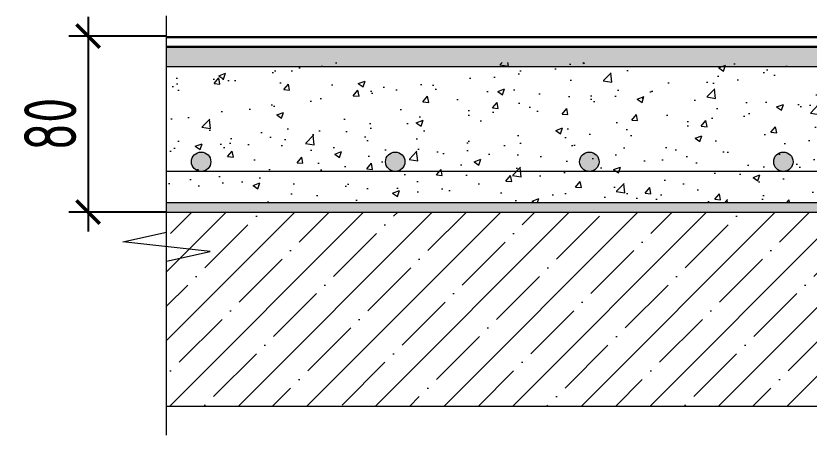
# Model space of a CAD drawing. Header units: millimetres. Extents: x -477324 to 554022, y -132142 to 283081.
# Drawn here: x -471103 to -467015, y 42396 to 44554 of the extents above; entities that cross this region are included whole.
import ezdxf

# ---------------------------------------------------------------- set-up
doc = ezdxf.new("R2010")
doc.units = ezdxf.units.MM
for name, color, linetype in [('АР_Керамогранит', 7, 'Continuous'), ('АР_Перегородки кирпич штрих', 7, 'Continuous'), ('АР_Плита', 220, 'Continuous')]:
    doc.layers.add(name, color=color, linetype=linetype)
doc.layers.add('АР_Тонкие', color=250, linetype='Continuous', lineweight=0)
doc.layers.add('АР_Штриховка', color=252, linetype='Continuous', lineweight=0)
doc.styles.add('ISOCPEUR', font='isocpeur.ttf', dxfattribs={"width": 0.7})
doc.dimstyles.new('R_100', dxfattribs={"dimtxt": 270, "dimasz": 120, "dimexe": 100, "dimexo": 0, "dimgap": 60, "dimtad": 1, "dimdec": 0, "dimrnd": 5, "dimzin": 0, "dimdsep": 46, "dimtxsty": 'ISOCPEUR', "dimblk": 'ARCHTICK', "dimcen": 0, "dimdle": 100, "dimclrd": 256, "dimclre": 256, "dimclrt": 256, "dimadec": 0, "dimazin": 0, "dimtfac": 2, "dimtdec": 0, "dimtofl": 0, "dimtmove": 1, "dimatfit": 3, "dimfxl": 1, "dimtvp": 3, "dimtolj": 1, "dimtzin": 0, "dimarcsym": 0})

# ---------------------------------------------------------------- blocks, each defined once
blk = doc.blocks.new('*U36')
at = {"color": 8}
blk.add_lwpolyline([(0, -6.506), (0, 2.443), (2.25, 2.943), (-2.25, 3.443), (0, 3.943), (0, 15.068)], dxfattribs=at)
blk = doc.blocks.new('Арматура_D-10')
at = {"layer": 'АР_Перегородки кирпич штрих', "transparency": 33554687}
h = blk.add_hatch(color=256, dxfattribs=at)
h.set_gradient(color2=(0, 0, 0), tint=1, name='SPHERICAL')
h.paths.add_polyline_path([(-59078.57, 235102.41, 1), (-59088.57, 235102.41, 1)])
at = {"layer": 'АР_Тонкие'}
blk.add_circle((-59083.57, 235102.41), 5, dxfattribs=at)
blk = doc.blocks.new('_ArchTick')
at = {"color": 0, "linetype": 'ByBlock', "const_width": 0.15}
blk.add_lwpolyline([(-0.5, -0.5), (0.5, 0.5)], dxfattribs=at)
blk = doc.blocks.new('*D77')
at = {"layer": 'АР_Керамогранит', "lineweight": -2, "transparency": 16777216}
for p, q in [((-470730.7, 44549.8), (-470730.7, 43444.1)), ((-470326.7, 44449.8), (-470830.7, 44449.8)), ((-470326.7, 43544.1), (-470830.7, 43544.1))]:
    blk.add_line(p, q, dxfattribs=at)
at = {"layer": 'АР_Керамогранит', "lineweight": -2, "transparency": 16777216, "xscale": 120, "yscale": 120, "zscale": 120}
for p, rotation in [((-470730.7, 44449.8), 90), ((-470730.7, 43544.1), 270)]:
    blk.add_blockref('_ArchTick', p, dxfattribs=dict(at, rotation=rotation))
at = {"layer": 'АР_Керамогранит', "lineweight": 15, "transparency": 16777216, "insert": (-470925.7, 43996.9), "char_height": 270, "attachment_point": 5, "rotation": 90, "style": 'ISOCPEUR'}
blk.add_mtext('\\A1;80', dxfattribs=at)

msp = doc.modelspace()

# ---------------------------------------------------------------- hatches: boundary and pattern name
at = {"layer": 'АР_Перегородки кирпич штрих', "transparency": 33554559}
h = msp.add_hatch(dxfattribs=at)
h.set_pattern_fill('AR-CONC', color=256, scale=0.5, style=0)
h.set_pattern_definition([(50, (128331.515, -1626284.49), (91.0923345, -7.9695428), [9.525, -104.775]), (355, (128331.515, -1626284.49), (-17.6217107, 95.5284226), [7.62, -83.820292]), (100.4514447, (128339.11, -1626285.15), (73.4706235, 87.558876), [8.0950044, -89.0451223]), (46.1842, (128331.51, -1626259.09), (135.5395204, -21.021164), [14.2875, -157.1625]), (96.635558, (128342.81, -1626260.84), (118.702067, 123.713062), [12.142512, -133.567804]), (351.184151, (128331.51, -1626259.09), (118.702067, 123.713062), [11.429984, -125.729866]), (21, (128344.215, -1626265.44), (75.8071956, -51.132599), [9.525, -104.775]), (326, (128344.215, -1626265.44), (30.901014, 92.093983), [7.62, -83.82]), (71.451445, (128350.53, -1626269.7), (106.7082096, 40.9613844), [8.0950044, -89.044969]), (37.5, (128331.515, -1626284.49), (1.5443016, 42.27751944), [0, -82.804, 0, -85.09, 0, -84.1375]), (7.5, (128331.515, -1626284.49), (33.4098313, 50.0902874), [0, -48.514, 0, -80.899, 0, -32.0675]), (327.5, (128303.194, -1626284.49), (67.7952976, -2.864372), [0, -31.75, 0, -99.06, 0, -131.445]), (317.5, (128290.494, -1626284.49), (74.0645907, 12.7132455), [0, -41.275, 0, -65.786, 0, -93.345])])
h.paths.add_polyline_path([(-463501.3, 44294.1), (-463501.3, 44394.1), (-470326.7, 44394.1), (-470326.7, 44294.1)])
at = {"layer": 'АР_Перегородки кирпич штрих', "transparency": 33554687}
msp.add_hatch(color=256, dxfattribs=at).paths.add_polyline_path([(-470326.7, 43594.1), (-470326.7, 43544.1), (-463501.3, 43544.1), (-463501.3, 43594.1)])
at = {"layer": 'АР_Штриховка', "ltscale": 100, "true_color": 0x000000}
h = msp.add_hatch(dxfattribs=at)
h.set_pattern_fill('AR-CONC', color=18, scale=50, style=0)
h.set_pattern_definition([(50, (-5148656.87, 776190.74), (358.630091, -31.376067), [37.5, -412.5]), (355, (-5148656.87, 776190.74), (-69.375667, 376.096067), [30, -330]), (100.4514445, (-5148627, 776188.13), (289.254423, 344.719995), [31.870096, -350.571056]), (46.1842, (-5148656.87, 776290.74), (533.620665, -82.75964), [56.25, -618.75]), (96.635635, (-5148612.4, 776283.84), (467.33097, 487.0593), [47.80517, -525.85688]), (351.184164, (-5148656.9, 776290.74), (467.33097, 487.0593), [45, -495]), (21, (-5148606.87, 776265.74), (298.453526, -201.309445), [37.5, -412.5]), (326, (-5148606.87, 776265.74), (121.657666, 362.575023), [30, -330]), (71.451445, (-5148582, 776248.96), (420.111188, 161.265576), [31.870095, -350.571056]), (37.5, (-5148656.87, 776190.74), (6.0799277, 166.446927), [0, -326, 0, -335, 0, -331.25]), (7.5, (-5148656.87, 776190.74), (131.534769, 197.205856), [0, -191, 0, -318.5, 0, -126.25]), (327.5, (-5148768.37, 776190.74), (266.911218, -11.277436), [0, -125, 0, -390, 0, -517.5]), (317.5, (-5148818.37, 776190.74), (291.593085, 50.052491), [0, -162.5, 0, -259, 0, -367.5])])
h.paths.add_polyline_path([(-463501.3, 44314.1), (-470326.7, 44314.1), (-470326.7, 43594.1), (-463501.3, 43594.1)])
h = msp.add_hatch(dxfattribs=at)
h.set_pattern_fill('ANSI35', color=18, scale=1000, style=0)
h.set_pattern_definition([(45, (-5148656.87, 776040.74), (-176.776695, 176.776695), []), (45, (-5148480.1, 776040.74), (-176.776695, 176.776695), [312.5, -62.5, 0, -62.5])])
h.paths.add_polyline_path([(-463501.3, 43544.1), (-470326.7, 43544.1), (-470326.7, 42544.1), (-463501.3, 42544.1)])

# ---------------------------------------------------------------- linework, layer by layer
at = {"layer": 'АР_Плита', "color": 18, "lineweight": 5, "ltscale": 100, "true_color": 0x000000}
msp.add_lwpolyline([(-470326.7, 43544.1), (-463501.3, 43544.1), (-463501.3, 42544.1), (-470326.7, 42544.1)], close=True, dxfattribs=at)
at = {"layer": 'АР_Тонкие', "lineweight": 30}
for p, q in [((-470326.7, 44444.1), (-463501.3, 44444.1)), ((-470326.7, 44394.1), (-463501.3, 44394.1))]:
    msp.add_line(p, q, dxfattribs=at)
at = {"layer": 'АР_Тонкие'}
for points in [[(-470326.7, 44294.1), (-463501.3, 44294.1)], [(-463501.3, 43753.2), (-470326.7, 43753.2)], [(-470326.7, 43594.1), (-470326.7, 43594.1), (-463501.3, 43594.1)]]:
    msp.add_lwpolyline(points, dxfattribs=at)

# ---------------------------------------------------------------- block references
for name, p, xscale, yscale, zscale in [('*U36', (-470326.7, 43047), 100, 100, 100), ('Арматура_D-10', (120687.6, -2307220.9), 10, 10, 10), ('Арматура_D-10', (121687.6, -2307220.9), 10, 10, 10), ('Арматура_D-10', (122687.6, -2307220.9), 10, 10, 10), ('Арматура_D-10', (123687.6, -2307220.9), 10, 10, 10)]:
    msp.add_blockref(name, p, dxfattribs=dict(at, xscale=xscale, yscale=yscale, zscale=zscale))

# ---------------------------------------------------------------- dimensions: what is measured, and where the dimension line sits
at = {"layer": 'АР_Керамогранит', "color": 18, "lineweight": 15, "true_color": 0x000000}
dim = msp.add_linear_dim(base=(-470730.7, 43544.1), p1=(-470326.7, 44449.8), p2=(-470326.7, 43544.1), angle=90, text='80', dimstyle='R_100', override={"dimpost": '\\X'}, dxfattribs=at)
dim.commit()
dim.dimension.update_dxf_attribs({"geometry": '*D77', "text_midpoint": (-470925.7, 43996.9)})

doc.saveas('drawing.dxf')
